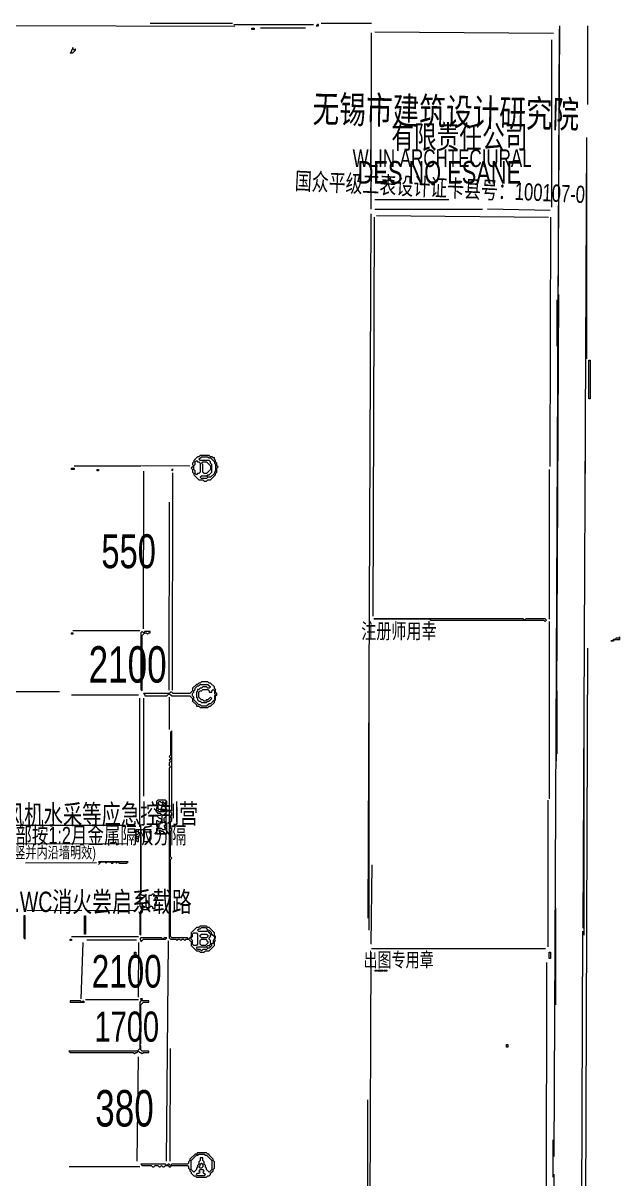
# Model space of a CAD drawing. Extents: x 10 to 1971, y 11 to 1392.
# Drawn here: x 1507 to 1971, y 473 to 1371 of the extents above; entities that cross this region are included whole.
import ezdxf

# ---------------------------------------------------------------- set-up
doc = ezdxf.new("R2010")
doc.units = 0
for name, color, linetype, lineweight in [('OCR_TEXT', 6, 'Continuous', 0), ('TRACE_CURVE', 6, 'Continuous', 0), ('TRACE_STRAIGHT', 5, 'Continuous', 0), ('TRACE_TEXT_SYMBOL', 6, 'Continuous', 0)]:
    doc.layers.add(name, color=color, linetype=linetype, lineweight=lineweight)
doc.styles.add('wqy-unicode', font='wqy-unicode.lff')

msp = doc.modelspace()

# ---------------------------------------------------------------- linework, layer by layer
at = {"layer": 'TRACE_CURVE', "color": 6}
for points in [[(1623, 821), (1622, 820), (1622, 802), (1621, 801), (1622, 800), (1622, 799), (1621, 798), (1622, 797), (1621, 796), (1621, 794), (1622, 793), (1621, 792), (1621, 660), (1622, 659), (1626, 659), (1627, 658), (1628, 659), (1629, 659), (1630, 658), (1631, 659), (1632, 659), (1633, 658), (1634, 659), (1636, 659), (1638, 657), (1638, 654), (1642, 650), (1644, 650), (1645, 649), (1648, 649), (1649, 650), (1652, 650), (1656, 654), (1656, 657), (1657, 658), (1656, 659), (1657, 660), (1657, 661), (1656, 662), (1656, 664), (1652, 668), (1651, 668), (1650, 669), (1645, 669), (1644, 668), (1642, 668), (1638, 664), (1638, 661), (1636, 659), (1635, 660), (1623, 660), (1622, 661), (1622, 721), (1623, 722), (1622, 723), (1622, 743), (1623, 744), (1622, 745), (1622, 750), (1623, 751), (1623, 753), (1622, 754), (1623, 755), (1623, 757)], [(1623, 757), (1622, 758), (1623, 759), (1623, 821)]]:
    msp.add_lwpolyline(points, dxfattribs=at)
for points in [[(1595, 744), (1595, 736), (1596, 735), (1597, 735), (1597, 739), (1598, 740), (1599, 739), (1599, 695), (1598, 694), (1598, 685), (1599, 684), (1599, 683), (1600, 682), (1599, 681), (1599, 680), (1598, 679), (1598, 663), (1599, 662), (1599, 681), (1600, 682), (1605, 682), (1605, 683), (1607, 685), (1608, 684), (1608, 683), (1610, 683), (1610, 686), (1611, 687), (1611, 689), (1610, 690), (1610, 691), (1611, 692), (1609, 694), (1608, 694), (1607, 693), (1605, 693), (1605, 684), (1604, 683), (1603, 684), (1603, 692), (1602, 693), (1600, 693), (1599, 694), (1599, 744), (1599, 742), (1598, 741), (1597, 742), (1597, 744)], [(1595, 742), (1596, 743), (1597, 742), (1597, 741), (1596, 740), (1595, 741)], [(1595, 738), (1596, 739), (1597, 738), (1596, 737)], [(1600, 684), (1601, 685), (1602, 684), (1601, 683)], [(1645, 667), (1646, 668), (1649, 668), (1651, 666), (1650, 665), (1644, 665), (1643, 666), (1644, 667)], [(1651, 665), (1652, 666), (1653, 665), (1652, 664)], [(1652, 664), (1653, 665), (1654, 664), (1653, 663)], [(1639, 663), (1640, 664), (1642, 664), (1643, 663), (1643, 655), (1642, 654), (1640, 654), (1639, 655), (1639, 658), (1638, 659), (1638, 660), (1639, 661)], [(1645, 662), (1646, 663), (1650, 663), (1651, 662), (1651, 661), (1650, 660), (1646, 660), (1645, 661)], [(1645, 658), (1646, 659), (1649, 659), (1651, 657), (1651, 656), (1649, 654), (1646, 654), (1645, 655)], [(1653, 662), (1654, 663), (1656, 661), (1656, 659), (1655, 658), (1655, 656), (1654, 655), (1653, 656), (1653, 658), (1652, 659), (1652, 660), (1653, 661)], [(1642, 652), (1643, 653), (1650, 653), (1651, 652), (1650, 651), (1647, 651), (1646, 650), (1645, 651), (1643, 651)], [(1650, 653), (1651, 654), (1652, 654), (1653, 653), (1652, 652), (1651, 652)], [(1652, 654), (1653, 655), (1654, 654), (1653, 653)]]:
    msp.add_lwpolyline(points, close=True, dxfattribs=at)
at = {"layer": 'TRACE_STRAIGHT', "color": 5}
for p, q in [((1078.12, 1370.15), (1671.88, 1368.67)), ((1606, 1371), (1670, 1371)), ((1671, 1370), (1733, 1370)), ((1691.87, 1367.32), (1726.88, 1367.28)), ((1739, 1371), (1778, 1371)), ((1919.92, 490.12), (1924.07, 1366.38)), ((1923.16, 1143.88), (1924.36, 1368.89)), ((1945.99, 1307.62), (1946.12, 1368.87)), ((1777.84, 1226.37), (1778.01, 1363.4)), ((1780.62, 1364.32), (1919.37, 1363.09)), ((1918, 1358), (1918, 1228)), ((1942.51, 667.62), (1945.43, 1282.13)), ((1945, 1279), (1945, 1110)), ((1780.62, 1233.79), (1838.12, 1234.01)), ((1775.46, 675.37), (1777.91, 1222.87)), ((1780.62, 1226.29), (1864.37, 1226.42)), ((1868.13, 1226.59), (1916.91, 1225.51)), ((1779.38, 910.12), (1780.47, 1220.13)), ((1781.88, 1221.45), (1915.63, 1220.29)), ((1916.75, 1026.37), (1917.33, 1220.13)), ((1921.7, 797.61), (1923.54, 1160.1)), ((1922, 1156), (1922, 1120)), ((1777, 1105), (1777, 1074)), ((1944, 1080), (1944, 1021)), ((1547, 1027), (1599, 1027)), ((1599.36, 1027.15), (1636.88, 1026.77)), ((1916.09, 1024.13), (1916.1, 907.62)), ((1600.82, 900.12), (1601.14, 1022.63)), ((1623.56, 852.62), (1623.71, 1021.38)), ((1621, 852.62), (1621.26, 998.77)), ((1546, 899), (1598, 899)), ((1916, 906), (1916, 768)), ((1944.22, 376.38), (1946.1, 885.13)), ((1481.88, 851.56), (1535.63, 851.46)), ((1545, 849), (1597, 849)), ((1597.82, 846.37), (1597.96, 746.37)), ((1600.88, 846.38), (1600.9, 770.12)), ((1621, 847), (1621, 822)), ((1922, 852), (1922, 803)), ((1776, 844), (1776, 666)), ((1943, 831), (1943, 662)), ((1915, 767), (1915, 653)), ((1449.37, 747.55), (1586.88, 747.64)), ((1449.37, 733.6), (1588.13, 733.01)), ((1509.38, 718.44), (1564.38, 718.47)), ((1777.69, 655.11), (1778.5, 716.64)), ((1921, 683), (1921, 608)), ((1510.62, 681.38), (1553.13, 681.41)), ((1556.88, 681.39), (1595.63, 681.54)), ((1940.77, 151.37), (1942.13, 665.12)), ((1545, 661), (1597, 661)), ((1552.6, 612.64), (1553.99, 656.39)), ((1556.88, 658.39), (1595.62, 658.39)), ((1597.18, 613.87), (1597.26, 656.38)), ((1618.82, 486.38), (1620.43, 657.63)), ((1776.74, 400.12), (1777.91, 648.88)), ((1778.13, 651.72), (1913.13, 651.74)), ((1913.91, 400.13), (1914.34, 640.89)), ((1556, 612), (1597, 612)), ((1595.99, 486.37), (1596.96, 567.64)), ((1621.58, 486.37), (1622.04, 573.88)), ((1775, 534), (1775, 465)), ((1919, 503), (1919, 474)), ((1543.13, 482.28), (1598.13, 482.2)), ((1918.06, 43.86), (1919.89, 476.37))]:
    msp.add_line(p, q, dxfattribs=at)
at = {"layer": 'TRACE_TEXT_SYMBOL', "color": 6}
for points in [[(1685, 1367), (1687, 1367), (1687, 1366), (1685, 1366)], [(1736, 1370), (1735, 1369), (1737, 1369), (1737, 1370)], [(1546, 1352), (1546, 1351), (1545, 1350), (1545, 1349), (1544, 1348), (1546, 1348), (1548, 1350), (1548, 1351), (1547, 1350), (1546, 1351)], [(1947, 1109), (1948, 1109), (1948, 1079), (1947, 1079)], [(1645, 1035), (1644, 1034), (1643, 1034), (1640, 1031), (1640, 1030), (1639, 1029), (1639, 1028), (1640, 1027), (1638, 1025), (1639, 1024), (1639, 1022), (1640, 1021), (1640, 1020), (1644, 1016), (1647, 1016), (1648, 1015), (1650, 1015), (1651, 1016), (1653, 1016), (1657, 1020), (1657, 1021), (1658, 1022), (1658, 1025), (1659, 1026), (1658, 1027), (1658, 1029), (1657, 1030), (1657, 1031), (1656, 1032), (1656, 1033), (1655, 1033), (1654, 1034), (1653, 1034), (1652, 1035)], [(1646, 1034), (1651, 1034), (1652, 1033), (1653, 1033), (1656, 1030), (1656, 1029), (1657, 1028), (1657, 1023), (1656, 1022), (1656, 1021), (1653, 1018), (1651, 1018), (1650, 1019), (1651, 1020), (1652, 1020), (1654, 1022), (1654, 1028), (1653, 1029), (1653, 1030), (1652, 1031), (1645, 1031), (1644, 1032)], [(1545, 1025), (1547, 1025), (1547, 1024), (1545, 1024)], [(1641, 1030), (1642, 1031), (1643, 1030), (1644, 1030), (1645, 1029), (1645, 1022), (1644, 1021), (1643, 1021), (1642, 1020), (1641, 1021), (1641, 1023), (1640, 1024), (1640, 1027), (1641, 1028)], [(1646, 1029), (1647, 1030), (1650, 1030), (1653, 1027), (1653, 1024), (1650, 1021), (1648, 1021), (1647, 1022), (1647, 1028)], [(1565, 1024), (1566, 1024), (1566, 1023), (1565, 1023)], [(1623, 1024), (1623, 1023), (1624, 1024)], [(1645, 1018), (1646, 1019), (1650, 1019), (1651, 1018), (1650, 1017), (1646, 1017)], [(1780, 908), (1823, 908), (1824, 907), (1912, 907), (1913, 906), (1914, 907), (1913, 908), (1898, 908), (1897, 907), (1896, 908)], [(1545, 897), (1546, 897), (1546, 896), (1545, 896)], [(1600, 898), (1599, 897), (1599, 853), (1600, 852), (1600, 895), (1602, 897), (1603, 897), (1604, 896), (1605, 897), (1606, 897), (1606, 898), (1602, 898), (1601, 897)], [(1971, 894), (1970, 893), (1968, 893), (1967, 892), (1966, 892), (1965, 891), (1964, 891), (1966, 891), (1967, 892), (1971, 892)], [(1646, 859), (1645, 858), (1644, 858), (1643, 857), (1642, 857), (1639, 854), (1639, 852), (1637, 850), (1624, 850), (1623, 851), (1622, 851), (1621, 850), (1601, 850), (1602, 849), (1602, 848), (1619, 848), (1621, 850), (1623, 848), (1637, 848), (1639, 846), (1639, 844), (1642, 841), (1642, 840), (1644, 840), (1645, 839), (1651, 839), (1652, 840), (1653, 840), (1656, 843), (1656, 844), (1657, 845), (1657, 848), (1658, 849), (1658, 850), (1657, 851), (1657, 853), (1656, 854), (1656, 855), (1653, 858), (1652, 858), (1651, 859)], [(1644, 856), (1645, 857), (1651, 857), (1653, 855), (1652, 854), (1651, 854), (1650, 855), (1647, 855), (1646, 854), (1645, 854), (1644, 853), (1643, 853), (1643, 852), (1642, 851), (1642, 847), (1643, 846), (1643, 845), (1644, 844), (1645, 844), (1646, 843), (1650, 843), (1651, 844), (1652, 844), (1654, 846), (1653, 847), (1651, 845), (1650, 845), (1649, 844), (1648, 844), (1647, 845), (1646, 845), (1644, 847), (1644, 851), (1645, 852), (1646, 852), (1647, 853), (1651, 853), (1652, 852), (1652, 851), (1654, 851), (1654, 852), (1655, 853), (1656, 852), (1656, 850), (1657, 849), (1656, 848), (1656, 845), (1653, 842), (1652, 842), (1650, 840), (1646, 840), (1645, 841), (1644, 841), (1640, 845), (1640, 847), (1639, 848), (1639, 850), (1640, 851), (1640, 852), (1641, 853), (1641, 854), (1643, 856)], [(1612, 767), (1611, 766), (1611, 763), (1612, 762), (1611, 761), (1611, 758), (1612, 757), (1614, 757), (1615, 756), (1614, 755), (1611, 755), (1613, 753), (1614, 753), (1615, 752), (1615, 751), (1614, 750), (1613, 750), (1612, 751), (1611, 751), (1611, 747), (1612, 746), (1611, 745), (1611, 742), (1612, 741), (1613, 741), (1615, 743), (1616, 743), (1618, 741), (1619, 741), (1619, 749), (1617, 751), (1617, 753), (1619, 755), (1618, 755), (1617, 756), (1619, 758), (1619, 760), (1618, 761), (1618, 763), (1619, 764), (1619, 766), (1618, 767)], [(1612, 765), (1613, 766), (1614, 766), (1615, 765), (1616, 766), (1617, 765), (1617, 764), (1616, 763), (1614, 763)], [(1612, 759), (1613, 760), (1617, 760), (1618, 759), (1617, 758), (1613, 758)], [(1614, 749), (1615, 750), (1617, 750), (1618, 749), (1618, 748), (1617, 747), (1618, 746), (1618, 745), (1617, 744), (1616, 744), (1615, 745), (1613, 745), (1612, 746), (1612, 748), (1613, 749), (1614, 748)], [(1601, 745), (1601, 735), (1606, 735), (1606, 736), (1607, 737), (1607, 740), (1606, 741), (1606, 743), (1607, 744), (1602, 744)], [(1613, 743), (1614, 744), (1615, 743), (1614, 742)], [(1566, 719), (1567, 718), (1566, 717), (1568, 719), (1571, 719), (1572, 718), (1573, 719), (1575, 719), (1576, 718), (1577, 718), (1578, 719), (1579, 719), (1580, 718), (1581, 719), (1582, 718), (1588, 718), (1589, 719)], [(1508, 677), (1508, 660), (1509, 659), (1509, 677)], [(1555, 677), (1556, 677), (1556, 663), (1555, 663)], [(1544, 659), (1545, 659), (1545, 658), (1544, 658)], [(1599, 660), (1598, 659), (1599, 658), (1599, 657), (1601, 659), (1618, 659), (1619, 660), (1617, 660), (1616, 659), (1615, 660)], [(1594, 649), (1595, 649), (1595, 647), (1594, 647)], [(1916, 649), (1917, 649), (1917, 644), (1916, 644)], [(1781, 635), (1782, 635), (1782, 634), (1781, 634)], [(1783, 635), (1787, 635), (1787, 634), (1783, 634)], [(1788, 635), (1790, 635), (1790, 634), (1788, 634)], [(1599, 611), (1598, 610), (1598, 574), (1596, 572), (1543, 572), (1544, 571), (1593, 571), (1594, 570), (1595, 571), (1596, 571), (1597, 572), (1598, 571), (1599, 571), (1600, 570), (1601, 571), (1605, 571), (1605, 572), (1600, 572), (1599, 573), (1599, 576), (1598, 577), (1599, 578), (1599, 608), (1601, 610), (1605, 610), (1605, 611)], [(1544, 611), (1544, 610), (1555, 610), (1554, 611), (1553, 610), (1552, 611)], [(1599, 613), (1600, 613), (1600, 612), (1599, 612)], [(1883, 577), (1884, 577), (1884, 575), (1883, 575)], [(1643, 493), (1642, 492), (1641, 492), (1637, 488), (1637, 487), (1636, 486), (1636, 485), (1635, 484), (1623, 484), (1622, 483), (1621, 484), (1620, 484), (1619, 483), (1618, 484), (1599, 484), (1600, 483), (1607, 483), (1608, 482), (1609, 482), (1610, 483), (1612, 483), (1613, 482), (1614, 482), (1615, 483), (1616, 482), (1617, 482), (1618, 483), (1620, 483), (1621, 482), (1622, 482), (1623, 483), (1635, 483), (1636, 482), (1636, 481), (1637, 480), (1637, 479), (1638, 478), (1638, 477), (1640, 475), (1641, 475), (1642, 474), (1650, 474), (1651, 475), (1652, 475), (1653, 476), (1653, 477), (1655, 479), (1655, 480), (1656, 481), (1656, 486), (1655, 487), (1655, 488), (1652, 491), (1652, 492), (1651, 492), (1650, 493)], [(1643, 491), (1644, 492), (1648, 492), (1649, 491), (1650, 491), (1654, 487), (1654, 480), (1652, 478), (1650, 480), (1650, 481), (1649, 482), (1649, 483), (1648, 484), (1648, 486), (1647, 487), (1647, 489), (1645, 489), (1645, 487), (1644, 486), (1644, 484), (1643, 483), (1643, 482), (1642, 481), (1642, 480), (1640, 478), (1638, 480), (1638, 487), (1642, 491)], [(1644, 479), (1645, 480), (1647, 480), (1648, 479), (1647, 478), (1649, 476), (1648, 475), (1643, 475), (1642, 476), (1643, 477), (1644, 477), (1645, 478)], [(1645, 484), (1646, 485), (1647, 484), (1647, 482), (1646, 481), (1645, 481), (1644, 482), (1645, 483)]]:
    msp.add_lwpolyline(points, close=True, dxfattribs=at)

# ---------------------------------------------------------------- texts
at = {"layer": 'OCR_TEXT', "color": 6, "style": 'wqy-unicode', "width": 0.72}
for s, height, rotation, p in [('无锡市建筑设计研究院', 21.083, -1.25905, (1732.15, 1293.96)), ('国众平级工表设计证卡县号：100107-0', 13.3974, -2.73716, (1718.26, 1241.84)), ('100x100防火线槽，风机水采等应急控制营', 15.3027, 0.37818, (1361.6, 747.03))]:
    msp.add_text(s, height=height, rotation=rotation, dxfattribs=at).set_placement(p)
for s, height, p in [('有限责任公司', 17.953, (1793.42, 1273.55)), ('WLIN ARCHTECIURAL', 13.6808, (1763.41, 1259.18)), ('DES NO ESANE', 17.5705, (1767.3, 1246.23)), ('550', 26.356, (1568.23, 947.35)), ('注册师用幸', 11.915, (1770.1, 892.56)), ('2100', 28.308, (1558.3, 858.38)), ('400x100防火线槽，内部按1:2月金属隔板分隔', 13.0546, (1376.27, 733.2)), ('详见系就風竖并内沿墙明效)', 8.8235, (1457.16, 721.95)), ('NH-BV-4x2.5-G20.WC消火尝启系载路', 15.748, (1377.67, 680.15)), ('2100', 25.38, (1560.73, 621.34)), ('出图专用章', 11.121, (1771.82, 637.4)), ('1700', 23.427, (1562.87, 579.31)), ('380', 28.308, (1563.45, 513.38))]:
    msp.add_text(s, height=height, dxfattribs=at).set_placement(p)

doc.saveas('drawing.dxf')
